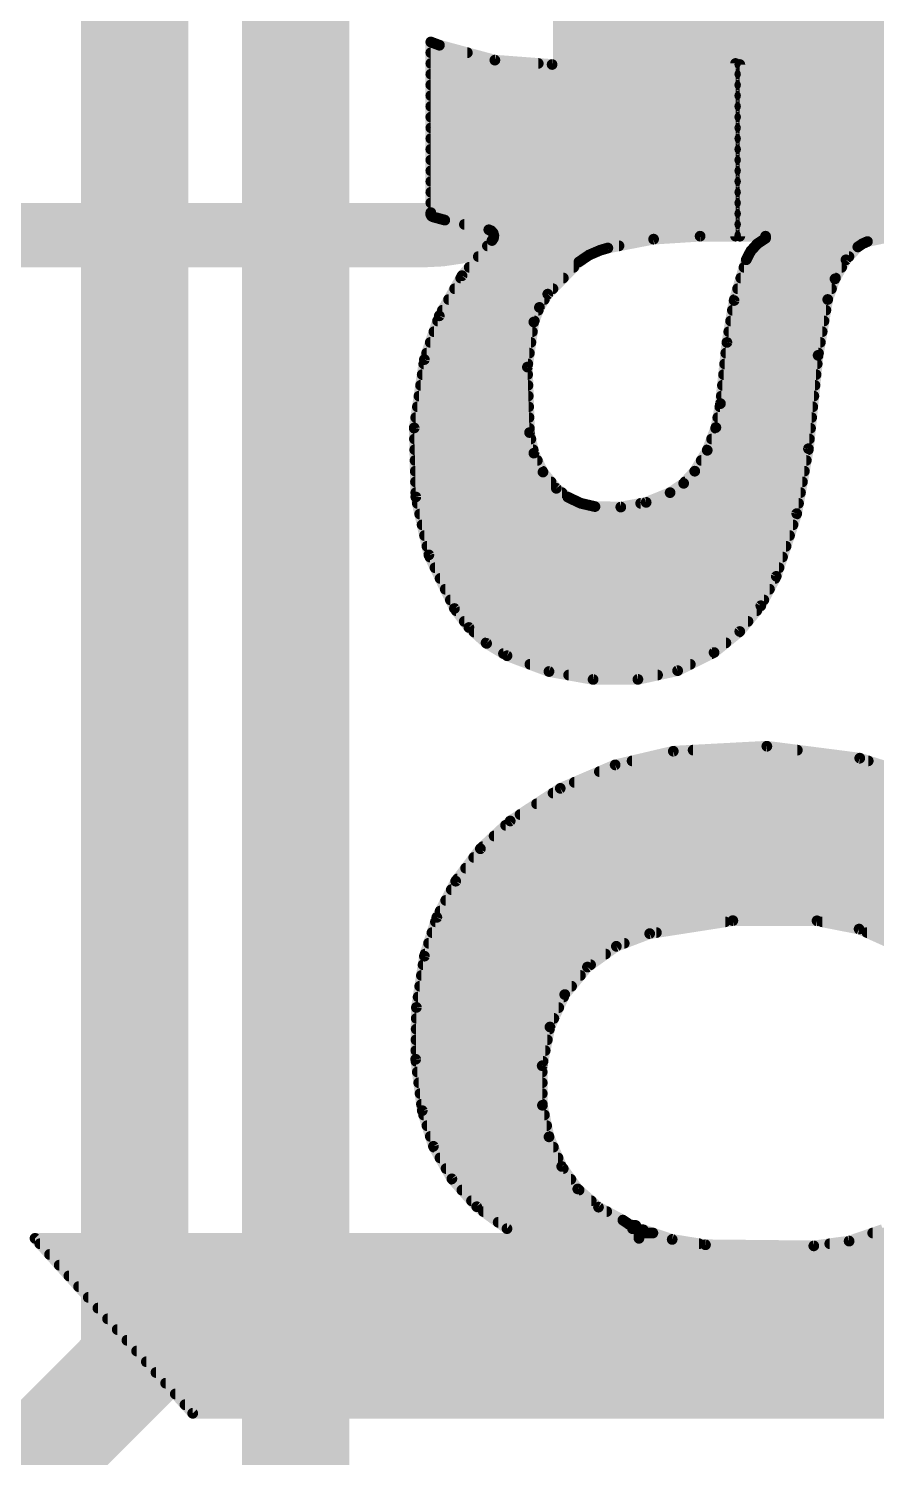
# Model space of a CAD drawing. Extents: x 0 to 108, y -13 to 32.
# Drawn here: x 13.338 to 15.345, y 7.267 to 10.649 of the extents above; entities that cross this region are included whole.
import ezdxf

# ---------------------------------------------------------------- set-up
doc = ezdxf.new("R2010")
doc.units = 0
for name, color, linetype in [('1', 12, 'CONTINUOUS'), ('16', 132, 'CONTINUOUS'), ('21', 41, 'CONTINUOUS'), ('22', 40, 'CONTINUOUS'), ('29', 253, 'CONTINUOUS'), ('31', 253, 'CONTINUOUS'), ('51', 53, 'CONTINUOUS')]:
    doc.layers.add(name, color=color, linetype=linetype)

# ---------------------------------------------------------------- blocks, each defined once
blk = doc.blocks.new('RECT')
blk.add_solid([(-0.5, -0.5), (0.5, -0.5), (-0.5, 0.5), (0.5, 0.5)])

msp = doc.modelspace()

# ---------------------------------------------------------------- linework, layer by layer
at = {"layer": '1', "const_width": 0.254}
for points in [[(13.589, 7.493), (13.589, 11.557)], [(11.43, 5.334), (13.589, 7.493)]]:
    msp.add_lwpolyline(points, dxfattribs=at)
at = {"layer": '1', "const_width": 0.127}
for points in [[(13.6339, 7.4481, 1), (13.5441, 7.5379)], [(13.5255, 7.493, 1), (13.6525, 7.493)]]:
    msp.add_lwpolyline(points, format="xyb", dxfattribs=at)
at = {"layer": '16', "const_width": 0.254}
msp.add_lwpolyline([(13.97, 1.27), (13.97, 13.335)], dxfattribs=at)
at = {"layer": '21', "const_width": 0.1524}
for points in [[(14.6558, 10.541), (14.6558, 19.939)], [(11.1252, 10.16), (14.2748, 10.16)]]:
    msp.add_lwpolyline(points, dxfattribs=at)
at = {"layer": '21'}
for points, const_width in [([(14.2748, 10.16, 0.4142), (14.6558, 10.541)], 0.1524), ([(14.6939, 10.541, 1), (14.6177, 10.541)], 0.0762), ([(14.6177, 10.541, 1), (14.6939, 10.541)], 0.0762), ([(14.2748, 10.1981, 1), (14.2748, 10.1219)], 0.0762), ([(14.2748, 10.1219, 1), (14.2748, 10.1981)], 0.0762)]:
    msp.add_lwpolyline(points, format="xyb", dxfattribs=dict(at, const_width=const_width))
at = {"layer": '22', "const_width": 0.0254}
for points in [[(14.29, 10.2133), (14.29, 10.6172)], [(14.29, 10.6172), (14.3104, 10.6096)], [(14.3104, 10.6096), (14.4416, 10.5742)], [(14.29, 10.5918), (14.3765, 10.5918)], [(14.29, 10.5664), (14.5444, 10.5664)], [(14.29, 10.541), (15.0114, 10.541)], [(14.4416, 10.5742), (14.5771, 10.5639)], [(14.5771, 10.5639), (15.0114, 10.5664)], [(15.0114, 10.5664), (15.0114, 10.1575)], [(15.0216, 10.1575), (15.0216, 10.5639)], [(15.0216, 10.5639), (15.5042, 10.5639)], [(15.0216, 10.541), (15.6134, 10.541)], [(14.29, 10.5156), (15.0114, 10.5156)], [(15.0216, 10.5156), (15.6645, 10.5156)], [(14.29, 10.4902), (15.0114, 10.4902)], [(15.0216, 10.4902), (15.7005, 10.4902)], [(14.29, 10.4648), (15.0114, 10.4648)], [(14.29, 10.4394), (15.0114, 10.4394)], [(15.0216, 10.4648), (15.725, 10.4648)], [(15.0216, 10.4394), (15.7468, 10.4394)], [(14.29, 10.414), (15.0114, 10.414)], [(15.0216, 10.414), (15.7637, 10.414)], [(14.29, 10.3886), (15.0114, 10.3886)], [(15.0216, 10.3886), (15.7772, 10.3886)], [(14.29, 10.3632), (15.0114, 10.3632)], [(14.29, 10.3378), (15.0114, 10.3378)], [(15.0216, 10.3632), (15.7907, 10.3632)], [(15.0216, 10.3378), (15.8042, 10.3378)], [(14.29, 10.3124), (15.0114, 10.3124)], [(15.0216, 10.3124), (15.8177, 10.3124)], [(14.29, 10.287), (15.0114, 10.287)], [(15.0216, 10.287), (15.8285, 10.287)], [(14.29, 10.2616), (15.0114, 10.2616)], [(14.29, 10.2362), (15.0114, 10.2362)], [(15.0216, 10.2616), (15.8361, 10.2616)], [(15.0216, 10.2362), (15.8437, 10.2362)], [(14.2896, 10.2091), (14.29, 10.2133)], [(14.2915, 10.2054), (14.2896, 10.2091)], [(14.2898, 10.2108), (15.0114, 10.2108)], [(14.2951, 10.2032), (14.2915, 10.2054)], [(14.3231, 10.1956), (14.2951, 10.2032)], [(15.0216, 10.2108), (15.8514, 10.2108)], [(14.4272, 10.1727), (14.3231, 10.1956)], [(14.3695, 10.1854), (15.0114, 10.1854)], [(14.4331, 10.1701), (14.4272, 10.1727)], [(14.4374, 10.1653), (14.4331, 10.1701)], [(15.0216, 10.1854), (15.859, 10.1854)], [(14.364, 10.064), (14.4348, 10.1473)], [(14.424, 10.1346), (14.7355, 10.1346)], [(14.4348, 10.1473), (14.4384, 10.1527)], [(14.4393, 10.1591), (14.4374, 10.1653)], [(14.4384, 10.1527), (14.4393, 10.1591)], [(14.439, 10.16), (15.0114, 10.16)], [(14.8175, 10.1505), (14.7091, 10.1295)], [(14.9276, 10.1575), (14.8175, 10.1505)], [(15.0114, 10.1575), (14.9276, 10.1575)], [(15.0216, 10.16), (15.8666, 10.16)], [(15.0825, 10.1575), (15.0216, 10.1575)], [(15.0475, 10.1223), (15.0631, 10.1396)], [(15.0586, 10.1346), (15.3046, 10.1346)], [(15.0631, 10.1396), (15.0825, 10.1524)], [(15.0825, 10.1524), (15.0825, 10.1575)], [(15.3118, 10.1395), (15.301, 10.1321)], [(15.3238, 10.1448), (15.3118, 10.1395)], [(15.3784, 10.1565), (15.3238, 10.1448)], [(14.4024, 10.1092), (14.6592, 10.1092)], [(14.6646, 10.1129), (14.6406, 10.0965)], [(14.6914, 10.1244), (14.6646, 10.1129)], [(14.7091, 10.1295), (14.6914, 10.1244)], [(15.008, 10.0052), (15.0368, 10.1016)], [(15.0368, 10.1016), (15.0475, 10.1223)], [(15.0407, 10.1092), (15.28, 10.1092)], [(15.273, 10.1016), (15.2471, 10.0566)], [(15.301, 10.1321), (15.273, 10.1016)], [(14.3808, 10.0838), (14.6283, 10.0838)], [(14.6406, 10.0965), (14.5669, 10.0203)], [(15.0315, 10.0838), (15.2627, 10.0838)], [(14.31, 9.9689), (14.364, 10.064)], [(14.3608, 10.0584), (14.6038, 10.0584)], [(15.0239, 10.0584), (15.2481, 10.0584)], [(15.2471, 10.0566), (15.2298, 10.0076)], [(14.332, 10.0076), (14.5589, 10.0076)], [(14.3464, 10.033), (14.5792, 10.033)], [(14.5669, 10.0203), (14.5471, 9.989)], [(14.9911, 9.906), (15.008, 10.0052)], [(15.0088, 10.0076), (15.2298, 10.0076)], [(15.0163, 10.033), (15.2387, 10.033)], [(15.2298, 10.0076), (15.207, 9.8755)], [(14.2748, 9.8654), (14.31, 9.9689)], [(14.3175, 9.9822), (14.5445, 9.9822)], [(14.5471, 9.989), (14.5339, 9.9543)], [(15.0041, 9.9822), (15.2254, 9.9822)], [(14.3059, 9.9568), (14.5349, 9.9568)], [(14.5339, 9.9543), (14.5186, 9.8476)], [(14.9998, 9.9568), (15.221, 9.9568)], [(14.2886, 9.906), (14.527, 9.906)], [(14.2972, 9.9314), (14.5306, 9.9314)], [(14.9758, 9.7612), (14.9911, 9.906)], [(14.9911, 9.906), (15.2123, 9.906)], [(14.9954, 9.9314), (15.2167, 9.9314)], [(14.2507, 9.7037), (14.2748, 9.8654)], [(14.28, 9.8806), (14.5233, 9.8806)], [(14.9884, 9.8806), (15.2079, 9.8806)], [(15.207, 9.8755), (15.1841, 9.6545)], [(14.2733, 9.8552), (14.5197, 9.8552)], [(14.5186, 9.8476), (14.5237, 9.6926)], [(14.9857, 9.8552), (15.2049, 9.8552)], [(14.2657, 9.8044), (14.52, 9.8044)], [(14.2695, 9.8298), (14.5192, 9.8298)], [(14.9804, 9.8044), (15.1996, 9.8044)], [(14.983, 9.8298), (15.2023, 9.8298)], [(14.2619, 9.779), (14.5209, 9.779)], [(14.9777, 9.779), (15.197, 9.779)], [(14.2581, 9.7536), (14.5217, 9.7536)], [(14.965, 9.7046), (14.9758, 9.7612)], [(14.9743, 9.7536), (15.1944, 9.7536)], [(14.2545, 9.5402), (14.2507, 9.7037)], [(14.2507, 9.7028), (14.5234, 9.7028)], [(14.2543, 9.7282), (14.5225, 9.7282)], [(14.9445, 9.6507), (14.965, 9.7046)], [(14.9643, 9.7028), (15.1891, 9.7028)], [(14.9695, 9.7282), (15.1917, 9.7282)], [(14.2513, 9.6774), (14.5269, 9.6774)], [(14.5237, 9.6926), (14.534, 9.6439)], [(14.9546, 9.6774), (15.1865, 9.6774)], [(14.2519, 9.652), (14.5323, 9.652)], [(14.534, 9.6439), (14.5556, 9.599)], [(14.9149, 9.6012), (14.9445, 9.6507)], [(14.945, 9.652), (15.1837, 9.652)], [(15.1841, 9.6545), (15.1563, 9.5008)], [(14.2525, 9.6266), (14.5423, 9.6266)], [(14.2531, 9.6012), (14.5545, 9.6012)], [(14.5556, 9.599), (14.5872, 9.5606)], [(14.8886, 9.5724), (14.9149, 9.6012)], [(14.9149, 9.6012), (15.1745, 9.6012)], [(14.9301, 9.6266), (15.1791, 9.6266)], [(14.2537, 9.5758), (14.5747, 9.5758)], [(14.5872, 9.5606), (14.6144, 9.5397)], [(14.8565, 9.5504), (14.8886, 9.5724)], [(14.8917, 9.5758), (15.1699, 9.5758)], [(14.2543, 9.5504), (14.6005, 9.5504)], [(14.2853, 9.403), (14.2545, 9.5402)], [(14.6144, 9.5397), (14.6453, 9.5251)], [(14.7398, 9.5163), (14.7999, 9.5274)], [(14.7999, 9.5274), (14.8565, 9.5504)], [(14.8565, 9.5504), (15.1653, 9.5504)], [(14.2579, 9.525), (14.6458, 9.525)], [(14.2636, 9.4996), (15.1559, 9.4996)], [(14.6453, 9.5251), (14.6787, 9.5174)], [(14.6787, 9.5174), (14.7398, 9.5163)], [(14.7868, 9.525), (15.1607, 9.525)], [(15.1563, 9.5008), (15.1079, 9.3523)], [(14.2693, 9.4742), (15.1476, 9.4742)], [(14.275, 9.4488), (15.1394, 9.4488)], [(14.2808, 9.4234), (15.1311, 9.4234)], [(14.3459, 9.2761), (14.2853, 9.403)], [(14.2877, 9.398), (15.1228, 9.398)], [(14.2998, 9.3726), (15.1145, 9.3726)], [(14.312, 9.3472), (15.1052, 9.3472)], [(15.1079, 9.3523), (15.0713, 9.2826)], [(14.3241, 9.3218), (15.0919, 9.3218)], [(14.3362, 9.2964), (15.0785, 9.2964)], [(14.3801, 9.2312), (14.3459, 9.2761)], [(14.3498, 9.271), (15.0618, 9.271)], [(15.0713, 9.2826), (15.0215, 9.2217)], [(14.3691, 9.2456), (15.0411, 9.2456)], [(14.4221, 9.1935), (14.3801, 9.2312)], [(15.0215, 9.2217), (14.9606, 9.1719)], [(14.3924, 9.2202), (15.0197, 9.2202)], [(14.4207, 9.1948), (14.9886, 9.1948)], [(14.4704, 9.1643), (14.4221, 9.1935)], [(14.462, 9.1694), (14.9556, 9.1694)], [(14.5697, 9.127), (14.4704, 9.1643)], [(14.9606, 9.1719), (14.8744, 9.129)], [(14.5245, 9.144), (14.9045, 9.144)], [(14.6742, 9.1082), (14.5697, 9.127)], [(14.8744, 9.129), (14.7803, 9.1084)], [(14.6163, 9.1186), (14.8269, 9.1186)], [(14.7803, 9.1084), (14.6742, 9.1082)], [(14.8641, 8.9383), (14.7264, 8.906)], [(15.0856, 8.9501), (14.8641, 8.9383)], [(14.9111, 8.9408), (15.1578, 8.9408)], [(15.3056, 8.9218), (15.0856, 8.9501)], [(15.5169, 8.8544), (15.3056, 8.9218)], [(14.7264, 8.906), (14.5964, 8.8504)], [(14.689, 8.89), (15.4053, 8.89)], [(14.7665, 8.9154), (15.3257, 8.9154)], [(14.5964, 8.8504), (14.478, 8.7732)], [(14.6296, 8.8646), (15.4849, 8.8646)], [(14.5793, 8.8392), (15.5442, 8.8392)], [(14.5013, 8.7884), (15.6299, 8.7884)], [(14.5403, 8.8138), (15.5897, 8.8138)], [(14.478, 8.7732), (14.4073, 8.7074)], [(14.467, 8.763), (15.6585, 8.763)], [(14.4398, 8.7376), (15.6871, 8.7376)], [(14.4073, 8.7074), (14.3489, 8.6306)], [(14.3916, 8.6868), (15.7341, 8.6868)], [(14.4125, 8.7122), (15.7139, 8.7122)], [(14.3723, 8.6614), (15.7542, 8.6614)], [(14.3489, 8.6306), (14.3043, 8.545)], [(14.353, 8.636), (15.7743, 8.636)], [(14.3252, 8.5852), (15.805, 8.5852)], [(14.3384, 8.6106), (15.7897, 8.6106)], [(14.3043, 8.545), (14.2748, 8.4531)], [(14.312, 8.5598), (15.8202, 8.5598)], [(14.3009, 8.5344), (14.987, 8.5344)], [(14.8082, 8.5065), (15.0051, 8.5372)], [(15.0051, 8.5372), (15.2044, 8.5369)], [(15.2044, 8.5369), (15.304, 8.5174)], [(15.2171, 8.5344), (15.8333, 8.5344)], [(15.304, 8.5174), (15.3966, 8.4758)], [(14.2846, 8.4836), (14.7479, 8.4836)], [(14.2927, 8.509), (14.8242, 8.509)], [(14.7293, 8.4765), (14.8082, 8.5065)], [(15.3226, 8.509), (15.8432, 8.509)], [(14.2748, 8.4531), (14.2559, 8.3318)], [(14.2764, 8.4582), (14.7037, 8.4582)], [(14.6608, 8.4274), (14.7293, 8.4765)], [(14.2716, 8.4328), (14.6683, 8.4328)], [(14.6071, 8.3622), (14.6608, 8.4274)], [(14.2637, 8.382), (14.6234, 8.382)], [(14.2677, 8.4074), (14.6443, 8.4074)], [(14.2598, 8.3566), (14.6045, 8.3566)], [(14.572, 8.2855), (14.6071, 8.3622)], [(14.2559, 8.3318), (14.2542, 8.2091)], [(14.2559, 8.3312), (14.5929, 8.3312)], [(14.2552, 8.2804), (14.571, 8.2804)], [(14.2555, 8.3058), (14.5813, 8.3058)], [(14.5536, 8.1937), (14.572, 8.2855)], [(14.2548, 8.255), (14.5659, 8.255)], [(14.2542, 8.2091), (14.2697, 8.0874)], [(14.2545, 8.2296), (14.5608, 8.2296)], [(14.2548, 8.2042), (14.5557, 8.2042)], [(14.258, 8.1788), (14.5537, 8.1788)], [(14.5542, 8.1001), (14.5536, 8.1937)], [(14.2613, 8.1534), (14.5539, 8.1534)], [(14.2645, 8.128), (14.554, 8.128)], [(14.2678, 8.1026), (14.5542, 8.1026)], [(14.2697, 8.0874), (14.2961, 8.003)], [(14.2729, 8.0772), (14.559, 8.0772)], [(14.5699, 8.0254), (14.5542, 8.1001)], [(14.2808, 8.0518), (14.5643, 8.0518)], [(14.2888, 8.0264), (14.5697, 8.0264)], [(14.5999, 7.9553), (14.5699, 8.0254)], [(14.2961, 8.003), (14.3398, 7.926)], [(14.2972, 8.001), (14.5803, 8.001)], [(14.3117, 7.9756), (14.5912, 7.9756)], [(14.3261, 7.9502), (14.6035, 7.9502)], [(14.6378, 7.9021), (14.5999, 7.9553)], [(14.3398, 7.926), (14.3988, 7.86)], [(14.3409, 7.9248), (14.6216, 7.9248)], [(14.3636, 7.8994), (14.6409, 7.8994)], [(14.3863, 7.874), (14.6698, 7.874)], [(14.687, 7.859), (14.6378, 7.9021)], [(14.3988, 7.86), (14.4704, 7.808)], [(14.4145, 7.8486), (14.7065, 7.8486)], [(14.7447, 7.8283), (14.687, 7.859)], [(14.4495, 7.8232), (14.7523, 7.8232)], [(14.4704, 7.808), (14.7676, 7.808)], [(14.7523, 7.8232), (14.7447, 7.8283)], [(14.7604, 7.8176), (14.7523, 7.8232)], [(14.7701, 7.8156), (14.7604, 7.8176)], [(14.7676, 7.808), (14.7752, 7.8156)], [(14.7752, 7.8156), (14.7701, 7.8156)], [(14.7834, 7.8015), (14.7828, 7.7978)], [(14.7858, 7.8045), (14.7834, 7.8015)], [(14.7893, 7.8059), (14.7858, 7.8045)], [(14.793, 7.8054), (14.7893, 7.8059)], [(14.8615, 7.7826), (14.793, 7.8054)], [(15.3602, 7.806), (15.2804, 7.7786)], [(14.7828, 7.7851), (13.3528, 7.7851)], [(13.3528, 7.7851), (13.7262, 7.3711)], [(13.3643, 7.7724), (14.9248, 7.7724)], [(14.7828, 7.7978), (14.7828, 7.7851)], [(14.7828, 7.7978), (14.8158, 7.7978)], [(14.9403, 7.7699), (14.8615, 7.7826)], [(15.1968, 7.7673), (14.9403, 7.7699)], [(15.2804, 7.7786), (15.1968, 7.7673)], [(15.2346, 7.7724), (15.6492, 7.7724)], [(15.3363, 7.7978), (15.6773, 7.7978)], [(13.3872, 7.747), (15.8548, 7.747)], [(13.4101, 7.7216), (15.85, 7.7216)], [(13.433, 7.6962), (15.8452, 7.6962)], [(13.4559, 7.6708), (15.8404, 7.6708)], [(13.4788, 7.6454), (15.8356, 7.6454)], [(13.5017, 7.62), (15.8307, 7.62)], [(13.5246, 7.5946), (15.8259, 7.5946)], [(13.5475, 7.5692), (15.8211, 7.5692)], [(13.5704, 7.5438), (15.8163, 7.5438)], [(13.5933, 7.5184), (15.8115, 7.5184)], [(13.6163, 7.493), (15.8067, 7.493)], [(13.6392, 7.4676), (15.8019, 7.4676)], [(13.6621, 7.4422), (15.7971, 7.4422)], [(13.685, 7.4168), (15.7923, 7.4168)], [(13.7079, 7.3914), (15.7874, 7.3914)], [(13.7262, 7.3711), (15.7836, 7.3711)]]:
    msp.add_lwpolyline(points, dxfattribs=at)
at = {"layer": '22', "const_width": 0.0127}
for points in [[(14.2922, 10.6232, 1), (14.2878, 10.6112)], [(14.2964, 10.6172, 1), (14.2837, 10.6172)], [(14.3121, 10.6157, 1), (14.3087, 10.6035)], [(14.3082, 10.6036, 1), (14.3126, 10.6156)], [(14.29, 10.5982, 1), (14.29, 10.5855)], [(14.3765, 10.5855, 1), (14.3765, 10.5982)], [(14.29, 10.5727, 1), (14.29, 10.5601)], [(14.29, 10.5473, 1), (14.29, 10.5347)], [(14.4421, 10.5806, 1), (14.4411, 10.5679)], [(14.44, 10.5681, 1), (14.4433, 10.5804)], [(14.5444, 10.5601, 1), (14.5444, 10.5727)], [(14.5771, 10.5702, 1), (14.5771, 10.5576)], [(14.5766, 10.5576, 1), (14.5776, 10.5702)], [(15.0177, 10.5664, 1), (15.0051, 10.5664)], [(15.0114, 10.5601, 1), (15.0114, 10.5727)], [(15.0114, 10.5347, 1), (15.0114, 10.5473)], [(15.028, 10.5639, 1), (15.0153, 10.5639)], [(15.0216, 10.5702, 1), (15.0216, 10.5576)], [(15.0216, 10.5473, 1), (15.0216, 10.5347)], [(14.29, 10.522, 1), (14.29, 10.5093)], [(15.0114, 10.5093, 1), (15.0114, 10.522)], [(15.0216, 10.522, 1), (15.0216, 10.5093)], [(14.29, 10.4965, 1), (14.29, 10.4839)], [(15.0114, 10.4839, 1), (15.0114, 10.4965)], [(15.0216, 10.4965, 1), (15.0216, 10.4839)], [(14.29, 10.4458, 1), (14.29, 10.4331)], [(14.29, 10.4711, 1), (14.29, 10.4585)], [(15.0114, 10.4585, 1), (15.0114, 10.4711)], [(15.0114, 10.4331, 1), (15.0114, 10.4458)], [(15.0216, 10.4458, 1), (15.0216, 10.4331)], [(15.0216, 10.4711, 1), (15.0216, 10.4585)], [(14.29, 10.4203, 1), (14.29, 10.4077)], [(15.0114, 10.4077, 1), (15.0114, 10.4203)], [(15.0216, 10.4203, 1), (15.0216, 10.4077)], [(14.29, 10.3949, 1), (14.29, 10.3823)], [(15.0114, 10.3823, 1), (15.0114, 10.3949)], [(15.0216, 10.3949, 1), (15.0216, 10.3823)], [(14.29, 10.3696, 1), (14.29, 10.3569)], [(14.29, 10.3441, 1), (14.29, 10.3315)], [(15.0114, 10.3569, 1), (15.0114, 10.3696)], [(15.0114, 10.3315, 1), (15.0114, 10.3441)], [(15.0216, 10.3696, 1), (15.0216, 10.3569)], [(15.0216, 10.3441, 1), (15.0216, 10.3315)], [(14.29, 10.3187, 1), (14.29, 10.3061)], [(15.0114, 10.3061, 1), (15.0114, 10.3187)], [(15.0216, 10.3187, 1), (15.0216, 10.3061)], [(14.29, 10.2934, 1), (14.29, 10.2807)], [(15.0114, 10.2807, 1), (15.0114, 10.2934)], [(15.0216, 10.2934, 1), (15.0216, 10.2807)], [(14.29, 10.2679, 1), (14.29, 10.2553)], [(14.29, 10.2425, 1), (14.29, 10.2299)], [(15.0114, 10.2553, 1), (15.0114, 10.2679)], [(15.0114, 10.2299, 1), (15.0114, 10.2425)], [(15.0216, 10.2679, 1), (15.0216, 10.2553)], [(15.0216, 10.2425, 1), (15.0216, 10.2299)], [(14.2833, 10.2097, 1), (14.296, 10.2086)], [(14.2953, 10.212, 1), (14.284, 10.2063)], [(14.2898, 10.2172, 1), (14.2898, 10.2045)], [(14.2963, 10.2128, 1), (14.2837, 10.2138)], [(14.2837, 10.2133, 1), (14.2964, 10.2133)], [(14.2949, 10.2108, 1), (14.2882, 10.2)], [(14.2968, 10.2093, 1), (14.2934, 10.1971)], [(14.2918, 10.1978, 1), (14.2984, 10.2086)], [(15.0114, 10.2045, 1), (15.0114, 10.2172)], [(15.0216, 10.2172, 1), (15.0216, 10.2045)], [(14.2859, 10.2025, 1), (14.2972, 10.2083)], [(14.3245, 10.2018, 1), (14.3217, 10.1894)], [(14.3214, 10.1895, 1), (14.3248, 10.2017)], [(14.3695, 10.1918, 1), (14.3695, 10.1791)], [(14.4297, 10.1785, 1), (14.4247, 10.1669)], [(14.4258, 10.1665, 1), (14.4286, 10.1789)], [(14.4379, 10.1744, 1), (14.4284, 10.1659)], [(14.4306, 10.1643, 1), (14.4357, 10.176)], [(15.0114, 10.1791, 1), (15.0114, 10.1918)], [(15.0216, 10.1918, 1), (15.0216, 10.1791)], [(14.424, 10.141, 1), (14.424, 10.1283)], [(14.4295, 10.1508, 1), (14.4401, 10.1438)], [(14.4396, 10.1432, 1), (14.43, 10.1514)], [(14.4435, 10.1671, 1), (14.4314, 10.1635)], [(14.4321, 10.1536, 1), (14.4446, 10.1518)], [(14.4327, 10.1611, 1), (14.4422, 10.1695)], [(14.439, 10.1663, 1), (14.439, 10.1537)], [(14.4456, 10.1582, 1), (14.433, 10.16)], [(14.4332, 10.1573, 1), (14.4454, 10.1609)], [(14.4437, 10.1492, 1), (14.4331, 10.1562)], [(14.7355, 10.1283, 1), (14.7355, 10.141)], [(14.8171, 10.1568, 1), (14.8179, 10.1441)], [(14.8187, 10.1442, 1), (14.8162, 10.1567)], [(14.9276, 10.1639, 1), (14.9276, 10.1512)], [(14.928, 10.1512, 1), (14.9272, 10.1638)], [(15.0051, 10.1575, 1), (15.0177, 10.1575)], [(15.0114, 10.1537, 1), (15.0114, 10.1663)], [(15.0114, 10.1512, 1), (15.0114, 10.1639)], [(15.0216, 10.1639, 1), (15.0216, 10.1512)], [(15.0216, 10.1663, 1), (15.0216, 10.1537)], [(15.0153, 10.1575, 1), (15.028, 10.1575)], [(15.0586, 10.141, 1), (15.0586, 10.1283)], [(15.0596, 10.1449, 1), (15.0666, 10.1343)], [(15.0678, 10.1353, 1), (15.0583, 10.1438)], [(15.0889, 10.1575, 1), (15.0762, 10.1575)], [(15.0762, 10.1524, 1), (15.0889, 10.1524)], [(15.086, 10.1471, 1), (15.079, 10.1577)], [(15.0825, 10.1512, 1), (15.0825, 10.1639)], [(15.3046, 10.1283, 1), (15.3046, 10.141)], [(15.3092, 10.1454, 1), (15.3143, 10.1337)], [(15.3154, 10.1343, 1), (15.3082, 10.1448)], [(15.3225, 10.151, 1), (15.3251, 10.1386)], [(15.3263, 10.139, 1), (15.3213, 10.1506)], [(14.4024, 10.1156, 1), (14.4024, 10.1029)], [(14.6621, 10.1188, 1), (14.6671, 10.1071)], [(14.6592, 10.1029, 1), (14.6592, 10.1156)], [(14.6682, 10.1077, 1), (14.661, 10.1182)], [(14.6896, 10.1305, 1), (14.6932, 10.1183)], [(14.6939, 10.1186, 1), (14.6889, 10.1302)], [(14.7079, 10.1357, 1), (14.7103, 10.1233)], [(14.7109, 10.1234, 1), (14.7073, 10.1356)], [(15.0429, 10.0998, 1), (15.0307, 10.1034)], [(15.0407, 10.1156, 1), (15.0407, 10.1029)], [(15.0428, 10.1265, 1), (15.0522, 10.118)], [(15.0531, 10.1194, 1), (15.0419, 10.1252)], [(15.2785, 10.0984, 1), (15.2675, 10.1048)], [(15.28, 10.1029, 1), (15.28, 10.1156)], [(15.2974, 10.1373, 1), (15.3046, 10.1269)], [(15.3057, 10.1278, 1), (15.2963, 10.1364)], [(14.3808, 10.0901, 1), (14.3808, 10.0775)], [(14.6283, 10.0775, 1), (14.6283, 10.0901)], [(14.637, 10.1017, 1), (14.6442, 10.0913)], [(14.6452, 10.0921, 1), (14.636, 10.1009)], [(15.0315, 10.0901, 1), (15.0315, 10.0775)], [(15.0312, 10.1045, 1), (15.0424, 10.0987)], [(15.2627, 10.0775, 1), (15.2627, 10.0901)], [(15.2683, 10.1059, 1), (15.2777, 10.0973)], [(14.3608, 10.0648, 1), (14.3608, 10.0521)], [(14.3591, 10.0681, 1), (14.3688, 10.0599)], [(14.3695, 10.0609, 1), (14.3584, 10.0671)], [(14.6038, 10.0521, 1), (14.6038, 10.0648)], [(15.0239, 10.0648, 1), (15.0239, 10.0521)], [(15.2415, 10.0598, 1), (15.2526, 10.0534)], [(15.253, 10.0545, 1), (15.2411, 10.0587)], [(15.2481, 10.0521, 1), (15.2481, 10.0648)], [(14.332, 10.0139, 1), (14.332, 10.0013)], [(14.3464, 10.0394, 1), (14.3464, 10.0267)], [(14.5589, 10.0013, 1), (14.5589, 10.0139)], [(14.5623, 10.0247, 1), (14.5715, 10.0159)], [(14.5723, 10.0169, 1), (14.5615, 10.0237)], [(14.5792, 10.0267, 1), (14.5792, 10.0394)], [(15.0143, 10.0041, 1), (15.0018, 10.0062)], [(15.002, 10.007, 1), (15.0141, 10.0034)], [(15.0088, 10.0139, 1), (15.0088, 10.0013)], [(15.0163, 10.0394, 1), (15.0163, 10.0267)], [(15.2238, 10.0097, 1), (15.2358, 10.0055)], [(15.2361, 10.0065, 1), (15.2235, 10.0087)], [(15.2298, 10.0013, 1), (15.2298, 10.0139)], [(15.2387, 10.0267, 1), (15.2387, 10.0394)], [(14.3045, 9.9721, 1), (14.3155, 9.9658)], [(14.316, 9.9669, 1), (14.304, 9.971)], [(14.3175, 9.9886, 1), (14.3175, 9.9759)], [(14.5417, 9.9924, 1), (14.5524, 9.9856)], [(14.553, 9.9867, 1), (14.5411, 9.9912)], [(14.5445, 9.9759, 1), (14.5445, 9.9886)], [(15.0041, 9.9886, 1), (15.0041, 9.9759)], [(15.2254, 9.9759, 1), (15.2254, 9.9886)], [(14.3059, 9.9632, 1), (14.3059, 9.9505)], [(14.528, 9.9566, 1), (14.5398, 9.952)], [(14.5402, 9.9534, 1), (14.5276, 9.9552)], [(14.5349, 9.9505, 1), (14.5349, 9.9632)], [(14.9998, 9.9632, 1), (14.9998, 9.9505)], [(15.221, 9.9505, 1), (15.221, 9.9632)], [(14.2886, 9.9123, 1), (14.2886, 9.8997)], [(14.2972, 9.9377, 1), (14.2972, 9.9251)], [(14.527, 9.8997, 1), (14.527, 9.9123)], [(14.5306, 9.9251, 1), (14.5306, 9.9377)], [(14.9848, 9.9071, 1), (14.9974, 9.9049)], [(14.9974, 9.9053, 1), (14.9848, 9.9067)], [(14.9911, 9.9123, 1), (14.9911, 9.8997)], [(14.9954, 9.9377, 1), (14.9954, 9.9251)], [(15.2123, 9.8997, 1), (15.2123, 9.9123)], [(15.2167, 9.9251, 1), (15.2167, 9.9377)], [(14.2811, 9.8645, 1), (14.2685, 9.8663)], [(14.28, 9.887, 1), (14.28, 9.8743)], [(14.5233, 9.8743, 1), (14.5233, 9.887)], [(14.9884, 9.887, 1), (14.9884, 9.8743)], [(15.2007, 9.8766, 1), (15.2133, 9.8744)], [(15.2133, 9.8748, 1), (15.2007, 9.8762)], [(15.2079, 9.8743, 1), (15.2079, 9.887)], [(14.2733, 9.8615, 1), (14.2733, 9.8489)], [(14.2688, 9.8674, 1), (14.2808, 9.8634)], [(14.5249, 9.8478, 1), (14.5123, 9.8474)], [(14.5123, 9.8485, 1), (14.5249, 9.8467)], [(14.5197, 9.8489, 1), (14.5197, 9.8615)], [(14.9857, 9.8615, 1), (14.9857, 9.8489)], [(15.2049, 9.8489, 1), (15.2049, 9.8615)], [(14.2657, 9.8108, 1), (14.2657, 9.7981)], [(14.2695, 9.8361, 1), (14.2695, 9.8235)], [(14.5192, 9.8235, 1), (14.5192, 9.8361)], [(14.52, 9.7981, 1), (14.52, 9.8108)], [(14.9804, 9.8108, 1), (14.9804, 9.7981)], [(14.983, 9.8361, 1), (14.983, 9.8235)], [(15.1996, 9.7981, 1), (15.1996, 9.8108)], [(15.2023, 9.8235, 1), (15.2023, 9.8361)], [(14.2619, 9.7853, 1), (14.2619, 9.7727)], [(14.5209, 9.7727, 1), (14.5209, 9.7853)], [(14.9777, 9.7853, 1), (14.9777, 9.7727)], [(15.197, 9.7727, 1), (15.197, 9.7853)], [(14.2581, 9.7599, 1), (14.2581, 9.7473)], [(14.5217, 9.7473, 1), (14.5217, 9.7599)], [(14.9743, 9.7599, 1), (14.9743, 9.7473)], [(14.9695, 9.7619, 1), (14.9821, 9.7605)], [(14.982, 9.76, 1), (14.9696, 9.7624)], [(15.1944, 9.7473, 1), (15.1944, 9.7599)], [(14.257, 9.7038, 1), (14.2443, 9.7035)], [(14.2444, 9.7046, 1), (14.257, 9.7027)], [(14.2507, 9.7091, 1), (14.2507, 9.6965)], [(14.2543, 9.7346, 1), (14.2543, 9.7219)], [(14.5225, 9.7219, 1), (14.5225, 9.7346)], [(14.5234, 9.6965, 1), (14.5234, 9.7091)], [(14.9643, 9.7091, 1), (14.9643, 9.6965)], [(14.9587, 9.7058, 1), (14.9712, 9.7034)], [(14.9709, 9.7023, 1), (14.959, 9.7068)], [(14.9695, 9.7346, 1), (14.9695, 9.7219)], [(15.1891, 9.6965, 1), (15.1891, 9.7091)], [(15.1917, 9.7219, 1), (15.1917, 9.7346)], [(14.2513, 9.6837, 1), (14.2513, 9.6711)], [(14.5299, 9.6939, 1), (14.5175, 9.6913)], [(14.5174, 9.6924, 1), (14.53, 9.6928)], [(14.5269, 9.6711, 1), (14.5269, 9.6837)], [(14.9546, 9.6837, 1), (14.9546, 9.6711)], [(15.1865, 9.6711, 1), (15.1865, 9.6837)], [(14.2519, 9.6584, 1), (14.2519, 9.6457)], [(14.5397, 9.6467, 1), (14.5283, 9.6411)], [(14.5278, 9.6426, 1), (14.5402, 9.6452)], [(14.5323, 9.6457, 1), (14.5323, 9.6584)], [(14.9385, 9.653, 1), (14.9504, 9.6484)], [(14.945, 9.6584, 1), (14.945, 9.6457)], [(14.9499, 9.6474, 1), (14.939, 9.654)], [(15.1778, 9.6552, 1), (15.1904, 9.6538)], [(15.1903, 9.6534, 1), (15.1779, 9.6556)], [(15.1837, 9.6457, 1), (15.1837, 9.6584)], [(14.2525, 9.6329, 1), (14.2525, 9.6203)], [(14.2531, 9.6075, 1), (14.2531, 9.5949)], [(14.5423, 9.6203, 1), (14.5423, 9.6329)], [(14.5605, 9.6031, 1), (14.5507, 9.595)], [(14.5499, 9.5963, 1), (14.5613, 9.6018)], [(14.5545, 9.5949, 1), (14.5545, 9.6075)], [(14.9094, 9.6045, 1), (14.9204, 9.5979)], [(14.9149, 9.6075, 1), (14.9149, 9.5949)], [(14.9196, 9.5969, 1), (14.9102, 9.6055)], [(14.9301, 9.6329, 1), (14.9301, 9.6203)], [(15.1745, 9.5949, 1), (15.1745, 9.6075)], [(15.1791, 9.6203, 1), (15.1791, 9.6329)], [(14.2537, 9.5822, 1), (14.2537, 9.5695)], [(14.5747, 9.5695, 1), (14.5747, 9.5822)], [(14.5911, 9.5656, 1), (14.5833, 9.5556)], [(14.8839, 9.5767, 1), (14.8933, 9.5682)], [(14.8922, 9.5672, 1), (14.885, 9.5777)], [(14.8917, 9.5822, 1), (14.8917, 9.5695)], [(15.1699, 9.5695, 1), (15.1699, 9.5822)], [(14.2543, 9.5567, 1), (14.2543, 9.5441)], [(14.2607, 9.5416, 1), (14.2483, 9.5388)], [(14.2482, 9.5401, 1), (14.2608, 9.5403)], [(14.5823, 9.5566, 1), (14.5921, 9.5646)], [(14.6005, 9.5441, 1), (14.6005, 9.5567)], [(14.6171, 9.5455, 1), (14.6116, 9.534)], [(14.6105, 9.5347, 1), (14.6182, 9.5448)], [(14.7975, 9.5333, 1), (14.8023, 9.5215)], [(14.801, 9.5212, 1), (14.7987, 9.5337)], [(14.8529, 9.5556, 1), (14.8601, 9.5452)], [(14.8565, 9.5567, 1), (14.8565, 9.5441)], [(14.8589, 9.5445, 1), (14.8541, 9.5563)], [(15.1653, 9.5441, 1), (15.1653, 9.5567)], [(14.2579, 9.5313, 1), (14.2579, 9.5187)], [(14.2636, 9.506, 1), (14.2636, 9.4933)], [(14.6468, 9.5313, 1), (14.6439, 9.5189)], [(14.6426, 9.5194, 1), (14.648, 9.5308)], [(14.6458, 9.5187, 1), (14.6458, 9.5313)], [(14.6788, 9.5237, 1), (14.6786, 9.5111)], [(14.6773, 9.5112, 1), (14.6801, 9.5236)], [(14.7386, 9.5225, 1), (14.741, 9.51)], [(14.7397, 9.5099, 1), (14.7399, 9.5226)], [(14.7868, 9.5313, 1), (14.7868, 9.5187)], [(15.1501, 9.5019, 1), (15.1626, 9.4997)], [(15.1623, 9.4988, 1), (15.1503, 9.5028)], [(15.1559, 9.4933, 1), (15.1559, 9.506)], [(15.1607, 9.5187, 1), (15.1607, 9.5313)], [(14.2693, 9.4805, 1), (14.2693, 9.4679)], [(15.1476, 9.4679, 1), (15.1476, 9.4805)], [(14.275, 9.4551, 1), (14.275, 9.4425)], [(15.1394, 9.4425, 1), (15.1394, 9.4551)], [(14.2808, 9.4298, 1), (14.2808, 9.4171)], [(14.2911, 9.4057, 1), (14.2796, 9.4003)], [(14.2791, 9.4016, 1), (14.2915, 9.4044)], [(14.2877, 9.4043, 1), (14.2877, 9.3917)], [(15.1228, 9.3917, 1), (15.1228, 9.4043)], [(15.1311, 9.4171, 1), (15.1311, 9.4298)], [(14.2998, 9.3789, 1), (14.2998, 9.3663)], [(15.1145, 9.3663, 1), (15.1145, 9.3789)], [(14.312, 9.3536, 1), (14.312, 9.3409)], [(15.1019, 9.3543, 1), (15.1139, 9.3503)], [(15.1135, 9.3493, 1), (15.1023, 9.3553)], [(15.1052, 9.3409, 1), (15.1052, 9.3536)], [(14.3241, 9.3281, 1), (14.3241, 9.3155)], [(14.3362, 9.3027, 1), (14.3362, 9.2901)], [(15.0785, 9.2901, 1), (15.0785, 9.3027)], [(15.0919, 9.3155, 1), (15.0919, 9.3281)], [(14.351, 9.2799, 1), (14.3408, 9.2723)], [(14.3402, 9.2734, 1), (14.3516, 9.2788)], [(14.3498, 9.2774, 1), (14.3498, 9.2647)], [(15.0618, 9.2647, 1), (15.0618, 9.2774)], [(15.0657, 9.2856, 1), (15.0769, 9.2797)], [(15.0762, 9.2786, 1), (15.0664, 9.2867)], [(14.3691, 9.2519, 1), (14.3691, 9.2393)], [(14.3844, 9.2359, 1), (14.3759, 9.2265)], [(14.3751, 9.2274, 1), (14.3852, 9.2351)], [(15.0256, 9.2168, 1), (15.0175, 9.2266)], [(15.0411, 9.2393, 1), (15.0411, 9.2519)], [(14.3924, 9.2265, 1), (14.3924, 9.2139)], [(14.4207, 9.2012, 1), (14.4207, 9.1885)], [(14.4254, 9.1989, 1), (14.4188, 9.1881)], [(14.4179, 9.1888, 1), (14.4263, 9.1982)], [(14.9886, 9.1885, 1), (14.9886, 9.2012)], [(15.0166, 9.2257, 1), (15.0265, 9.2177)], [(15.0197, 9.2139, 1), (15.0197, 9.2265)], [(14.462, 9.1758, 1), (14.462, 9.1631)], [(14.4726, 9.1702, 1), (14.4682, 9.1584)], [(14.4671, 9.1589, 1), (14.4737, 9.1697)], [(14.9566, 9.1768, 1), (14.9646, 9.167)], [(14.9556, 9.1631, 1), (14.9556, 9.1758)], [(14.9634, 9.1662, 1), (14.9578, 9.1776)], [(14.5245, 9.1503, 1), (14.5245, 9.1377)], [(14.5709, 9.1332, 1), (14.5686, 9.1207)], [(14.5675, 9.121, 1), (14.572, 9.1329)], [(14.8715, 9.1347, 1), (14.8772, 9.1233)], [(14.8757, 9.1228, 1), (14.873, 9.1352)], [(14.9045, 9.1377, 1), (14.9045, 9.1503)], [(14.6163, 9.125, 1), (14.6163, 9.1123)], [(14.6742, 9.1145, 1), (14.6742, 9.1018)], [(14.6731, 9.1019, 1), (14.6753, 9.1144)], [(14.7789, 9.1146, 1), (14.7817, 9.1022)], [(14.7803, 9.1021, 1), (14.7803, 9.1147)], [(14.8269, 9.1123, 1), (14.8269, 9.125)], [(14.8638, 8.9446, 1), (14.8644, 8.932)], [(14.8656, 8.9321, 1), (14.8626, 8.9445)], [(14.9111, 8.9472, 1), (14.9111, 8.9345)], [(15.0864, 8.9564, 1), (15.0848, 8.9438)], [(15.0859, 8.9437, 1), (15.0853, 8.9564)], [(15.1578, 8.9345, 1), (15.1578, 8.9472)], [(15.3075, 8.9279, 1), (15.3037, 8.9158)], [(15.3048, 8.9155, 1), (15.3064, 8.9281)], [(14.689, 8.8963, 1), (14.689, 8.8837)], [(14.725, 8.9122, 1), (14.7279, 8.8998)], [(14.7289, 8.9002, 1), (14.724, 8.9118)], [(14.7665, 8.9217, 1), (14.7665, 8.9091)], [(15.3257, 8.9091, 1), (15.3257, 8.9217)], [(14.594, 8.8562, 1), (14.5989, 8.8446)], [(14.5999, 8.8451, 1), (14.593, 8.8557)], [(14.6296, 8.871, 1), (14.6296, 8.8583)], [(14.5793, 8.8455, 1), (14.5793, 8.8329)], [(14.5013, 8.7948, 1), (14.5013, 8.7821)], [(14.5403, 8.8201, 1), (14.5403, 8.8075)], [(14.467, 8.7693, 1), (14.467, 8.7567)], [(14.4745, 8.7785, 1), (14.4815, 8.7679)], [(14.4823, 8.7686, 1), (14.4737, 8.7778)], [(14.4398, 8.7439, 1), (14.4398, 8.7313)], [(14.3916, 8.6931, 1), (14.3916, 8.6805)], [(14.403, 8.7121, 1), (14.4117, 8.7028)], [(14.4124, 8.7036, 1), (14.4023, 8.7113)], [(14.4125, 8.7186, 1), (14.4125, 8.7059)], [(14.3723, 8.6677, 1), (14.3723, 8.6551)], [(14.3438, 8.6345, 1), (14.3539, 8.6268)], [(14.3545, 8.6277, 1), (14.3432, 8.6336)], [(14.353, 8.6424, 1), (14.353, 8.6297)], [(14.3252, 8.5915, 1), (14.3252, 8.5789)], [(14.3384, 8.6169, 1), (14.3384, 8.6043)], [(14.3103, 8.5431, 1), (14.2982, 8.547)], [(14.312, 8.5662, 1), (14.312, 8.5535)], [(14.3009, 8.5407, 1), (14.3009, 8.5281)], [(14.2986, 8.548, 1), (14.3099, 8.5421)], [(14.987, 8.5281, 1), (14.987, 8.5407)], [(15.0051, 8.5436, 1), (15.0051, 8.5309)], [(15.0061, 8.531, 1), (15.0041, 8.5435)], [(15.2056, 8.5431, 1), (15.2032, 8.5307)], [(15.2044, 8.5306, 1), (15.2044, 8.5432)], [(15.2171, 8.5407, 1), (15.2171, 8.5281)], [(15.3066, 8.5231, 1), (15.3014, 8.5116)], [(15.3028, 8.5111, 1), (15.3052, 8.5236)], [(14.2846, 8.49, 1), (14.2846, 8.4773)], [(14.2927, 8.5153, 1), (14.2927, 8.5027)], [(14.7479, 8.4773, 1), (14.7479, 8.49)], [(14.8072, 8.5128, 1), (14.8092, 8.5002)], [(14.8105, 8.5006, 1), (14.8059, 8.5124)], [(14.8242, 8.5027, 1), (14.8242, 8.5153)], [(15.3226, 8.5153, 1), (15.3226, 8.5027)], [(14.2811, 8.4521, 1), (14.2685, 8.4541)], [(14.2688, 8.455, 1), (14.2808, 8.4512)], [(14.2764, 8.4645, 1), (14.2764, 8.4519)], [(14.7037, 8.4519, 1), (14.7037, 8.4645)], [(14.7271, 8.4825, 1), (14.7316, 8.4706)], [(14.733, 8.4714, 1), (14.7256, 8.4817)], [(14.2716, 8.4391, 1), (14.2716, 8.4265)], [(14.6571, 8.4325, 1), (14.6645, 8.4222)], [(14.6657, 8.4233, 1), (14.6559, 8.4314)], [(14.6683, 8.4265, 1), (14.6683, 8.4391)], [(14.2637, 8.3883, 1), (14.2637, 8.3757)], [(14.2677, 8.4138, 1), (14.2677, 8.4011)], [(14.6234, 8.3757, 1), (14.6234, 8.3883)], [(14.6443, 8.4011, 1), (14.6443, 8.4138)], [(14.2598, 8.3629, 1), (14.2598, 8.3503)], [(14.6022, 8.3663, 1), (14.612, 8.3582)], [(14.6129, 8.3596, 1), (14.6013, 8.3649)], [(14.6045, 8.3503, 1), (14.6045, 8.3629)], [(14.2622, 8.3318, 1), (14.2495, 8.3319)], [(14.2559, 8.3376, 1), (14.2559, 8.3249)], [(14.2496, 8.3328, 1), (14.2622, 8.3309)], [(14.5929, 8.3249, 1), (14.5929, 8.3376)], [(14.2552, 8.2867, 1), (14.2552, 8.2741)], [(14.2555, 8.3121, 1), (14.2555, 8.2995)], [(14.5662, 8.2881, 1), (14.5778, 8.2829)], [(14.5782, 8.2843, 1), (14.5658, 8.2867)], [(14.571, 8.2741, 1), (14.571, 8.2867)], [(14.5813, 8.2995, 1), (14.5813, 8.3121)], [(14.2548, 8.2614, 1), (14.2548, 8.2487)], [(14.5659, 8.2487, 1), (14.5659, 8.2614)], [(14.2605, 8.2099, 1), (14.2479, 8.2083)], [(14.2545, 8.2359, 1), (14.2545, 8.2233)], [(14.5608, 8.2233, 1), (14.5608, 8.2359)], [(14.2478, 8.2092, 1), (14.2605, 8.209)], [(14.2548, 8.2105, 1), (14.2548, 8.1979)], [(14.258, 8.1852, 1), (14.258, 8.1725)], [(14.56, 8.1938, 1), (14.5473, 8.1937)], [(14.5474, 8.195, 1), (14.5598, 8.1925)], [(14.5537, 8.1725, 1), (14.5537, 8.1852)], [(14.5557, 8.1979, 1), (14.5557, 8.2105)], [(14.2613, 8.1597, 1), (14.2613, 8.1471)], [(14.5539, 8.1471, 1), (14.5539, 8.1597)], [(14.2645, 8.1343, 1), (14.2645, 8.1217)], [(14.554, 8.1217, 1), (14.554, 8.1343)], [(14.2678, 8.109, 1), (14.2678, 8.0963)], [(14.2758, 8.0893, 1), (14.2636, 8.0855)], [(14.2634, 8.0866, 1), (14.276, 8.0882)], [(14.2729, 8.0836, 1), (14.2729, 8.0709)], [(14.5604, 8.1014, 1), (14.548, 8.0988)], [(14.5479, 8.1001, 1), (14.5605, 8.1001)], [(14.5542, 8.0963, 1), (14.5542, 8.109)], [(14.559, 8.0709, 1), (14.559, 8.0836)], [(14.2808, 8.0581, 1), (14.2808, 8.0455)], [(14.5643, 8.0455, 1), (14.5643, 8.0581)], [(14.2888, 8.0328, 1), (14.2888, 8.0201)], [(14.5757, 8.0279, 1), (14.564, 8.0229)], [(14.5637, 8.0241, 1), (14.5761, 8.0267)], [(14.5697, 8.0201, 1), (14.5697, 8.0328)], [(14.3017, 8.0061, 1), (14.2906, 7.9998)], [(14.2901, 8.0011, 1), (14.3022, 8.0048)], [(14.2972, 8.0074, 1), (14.2972, 7.9947)], [(14.3117, 7.982, 1), (14.3117, 7.9692)], [(14.5803, 7.9947, 1), (14.5803, 8.0074)], [(14.5912, 7.9692, 1), (14.5912, 7.982)], [(14.3261, 7.9566, 1), (14.3261, 7.9439)], [(14.6051, 7.959, 1), (14.5947, 7.9516)], [(14.5941, 7.9528, 1), (14.6057, 7.9578)], [(14.6035, 7.9439, 1), (14.6035, 7.9566)], [(14.3446, 7.9302, 1), (14.3351, 7.9218)], [(14.3343, 7.9229, 1), (14.3454, 7.9291)], [(14.3409, 7.9312, 1), (14.3409, 7.9184)], [(14.6216, 7.9184, 1), (14.6216, 7.9312)], [(14.3636, 7.9058, 1), (14.3636, 7.893)], [(14.3863, 7.8804, 1), (14.3863, 7.8677)], [(14.642, 7.9068, 1), (14.6337, 7.8973)], [(14.6327, 7.8984, 1), (14.643, 7.9058)], [(14.6409, 7.893, 1), (14.6409, 7.9058)], [(14.6698, 7.8677, 1), (14.6698, 7.8804)], [(14.4025, 7.8652, 1), (14.3951, 7.8549)], [(14.3941, 7.8558, 1), (14.4035, 7.8643)], [(14.4145, 7.855, 1), (14.4145, 7.8422)], [(14.69, 7.8646, 1), (14.684, 7.8534)], [(14.6828, 7.8542, 1), (14.6912, 7.8637)], [(14.7065, 7.8422, 1), (14.7065, 7.855)], [(14.4495, 7.8296, 1), (14.4495, 7.8168)], [(14.4704, 7.8144, 1), (14.4704, 7.8017)], [(14.4667, 7.8029, 1), (14.4741, 7.8131)], [(14.7482, 7.8336, 1), (14.7412, 7.823)], [(14.7417, 7.8227, 1), (14.7477, 7.8339)], [(14.7559, 7.8284, 1), (14.7487, 7.818)], [(14.7488, 7.8179, 1), (14.7558, 7.8285)], [(14.7523, 7.8168, 1), (14.7523, 7.8296)], [(14.7617, 7.8238, 1), (14.7592, 7.8114)], [(14.7568, 7.8124, 1), (14.764, 7.8228)], [(14.7631, 7.8125, 1), (14.7721, 7.8035)], [(14.7701, 7.822, 1), (14.7701, 7.8093)], [(14.7676, 7.8017, 1), (14.7676, 7.8144)], [(14.7688, 7.8094, 1), (14.7714, 7.8218)], [(14.7797, 7.8111, 1), (14.7707, 7.8201)], [(14.7752, 7.8093, 1), (14.7752, 7.822)], [(14.7897, 7.8005, 1), (14.7771, 7.8025)], [(14.7834, 7.8104, 1), (14.7881, 7.7986)], [(14.7907, 7.8005, 1), (14.7808, 7.8084)], [(14.7901, 7.8122, 1), (14.7884, 7.7996)], [(14.795, 7.8114, 1), (14.791, 7.7994)], [(14.7916, 7.8, 1), (14.7869, 7.8118)], [(14.7922, 7.7991, 1), (14.7938, 7.8117)], [(13.3528, 7.7915, 1), (13.3528, 7.7788)], [(13.3575, 7.7894, 1), (13.3481, 7.7808)], [(13.3643, 7.7788, 1), (13.3643, 7.766)], [(14.7828, 7.8042, 1), (14.7828, 7.7915)], [(14.7765, 7.7988, 1), (14.7891, 7.7968)], [(14.7891, 7.7978, 1), (14.7765, 7.7978)], [(14.7765, 7.7851, 1), (14.7891, 7.7851)], [(14.7784, 7.8055, 1), (14.7884, 7.7976)], [(14.7828, 7.7788, 1), (14.7828, 7.7915)], [(14.8158, 7.7915, 1), (14.8158, 7.8042)], [(14.8625, 7.7889, 1), (14.8605, 7.7763)], [(14.8595, 7.7766, 1), (14.8635, 7.7886)], [(14.9248, 7.766, 1), (14.9248, 7.7788)], [(14.9404, 7.7762, 1), (14.9402, 7.7636)], [(14.9393, 7.7636, 1), (14.9413, 7.7762)], [(15.196, 7.7736, 1), (15.1976, 7.761)], [(15.1967, 7.761, 1), (15.1969, 7.7736)], [(15.2346, 7.7788, 1), (15.2346, 7.766)], [(15.2783, 7.7846, 1), (15.2825, 7.7726)], [(15.2813, 7.7723, 1), (15.2796, 7.7849)], [(15.3363, 7.8042, 1), (15.3363, 7.7915)], [(13.3872, 7.7534, 1), (13.3872, 7.7407)], [(13.4101, 7.728, 1), (13.4101, 7.7153)], [(13.433, 7.7026, 1), (13.433, 7.6898)], [(13.4559, 7.6772, 1), (13.4559, 7.6645)], [(13.4788, 7.6518, 1), (13.4788, 7.6391)], [(13.5017, 7.6264, 1), (13.5017, 7.6136)], [(13.5246, 7.601, 1), (13.5246, 7.5883)], [(13.5475, 7.5756, 1), (13.5475, 7.5629)], [(13.5704, 7.5502, 1), (13.5704, 7.5374)], [(13.5933, 7.5248, 1), (13.5933, 7.5121)], [(13.6163, 7.4994, 1), (13.6163, 7.4867)], [(13.6392, 7.474, 1), (13.6392, 7.4612)], [(13.6621, 7.4486, 1), (13.6621, 7.4359)], [(13.685, 7.4232, 1), (13.685, 7.4104)], [(13.7079, 7.3978, 1), (13.7079, 7.385)], [(13.7262, 7.3775, 1), (13.7262, 7.3647)], [(13.7215, 7.3668, 1), (13.7309, 7.3754)]]:
    msp.add_lwpolyline(points, format="xyb", dxfattribs=at)

# ---------------------------------------------------------------- block references
at = {"layer": '1', "xscale": 0.6604, "yscale": 2.032, "rotation": 270}
msp.add_blockref('RECT', (15.7734, 10.795), dxfattribs=at)
at = {"layer": '29', "xscale": 0.8636, "yscale": 2.2352, "rotation": 270}
msp.add_blockref('RECT', (15.7734, 10.795), dxfattribs=at)
at = {"layer": '31', "xscale": 0.6604, "yscale": 2.032, "rotation": 270}
msp.add_blockref('RECT', (15.7734, 10.795), dxfattribs=at)
at = {"layer": '51', "xscale": 0.508, "yscale": 1.143, "rotation": 270}
msp.add_blockref('RECT', (15.2273, 10.795), dxfattribs=at)

doc.saveas('drawing.dxf')
